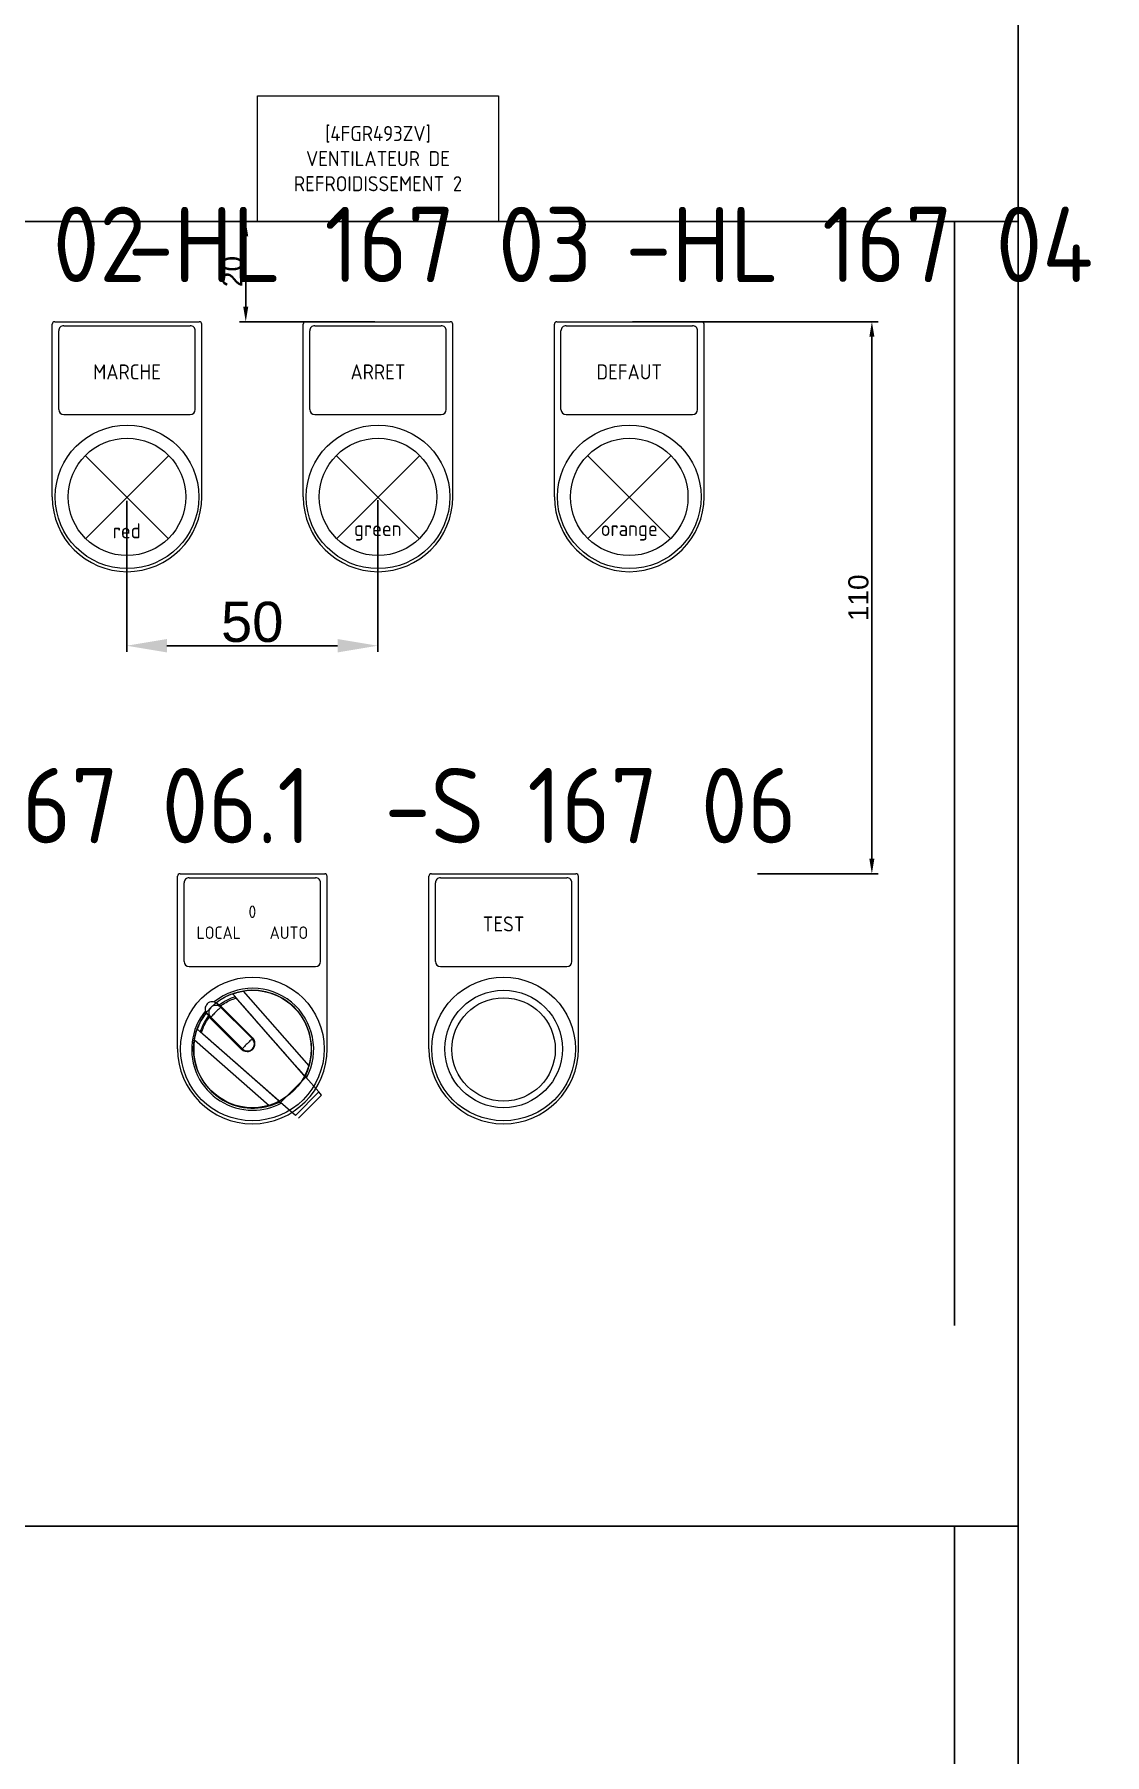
# Model space of a CAD drawing. Header units: millimetres. Extents: x 37984 to 70752, y 14140 to 37584.
# Drawn here: x 39737.2 to 39950.4, y 27093.9 to 27436.7 of the extents above; entities that cross this region are included whole.
import ezdxf
from ezdxf.enums import TextEntityAlignment as Align

# ---------------------------------------------------------------- set-up
doc = ezdxf.new("R2010")
doc.units = ezdxf.units.MM
doc.set_wipeout_variables(frame=1)
doc.layers.add('! NO PLOT !', color=7, linetype='Continuous', true_color=0xff75dd, plot=False)
doc.layers.add('000-PI-Oprema', color=30, linetype='Continuous', lineweight=5)
doc.layers.add('000-PI-ORMAR', color=2, linetype='Continuous')
doc.layers.add('000-PI_TEXT', color=7, linetype='Continuous')
doc.styles.add('PI0', font='isocpeur.ttf', dxfattribs={"width": 0.9})
doc.styles.get("Standard").update_dxf_attribs({"font": 'arial.ttf'})
doc.dimstyles.new('ISO-25', dxfattribs={"dimtxt": 4, "dimasz": 3, "dimexe": 1.25, "dimexo": 0.625, "dimtad": 1, "dimtxsty": 'Standard', "dimcen": 3, "dimadec": 0, "dimazin": 0, "dimtfac": 1, "dimtmove": 0, "dimatfit": 3, "dimfxl": 1, "dimarcsym": 0})
doc.dimstyles.new('ISO-25-lb', dxfattribs={"dimtxt": 8, "dimasz": 8, "dimexe": 1.25, "dimexo": 0.625, "dimtad": 1, "dimtxsty": 'Standard', "dimcen": 5, "dimadec": 0, "dimazin": 0, "dimtfac": 1, "dimtmove": 0, "dimatfit": 3, "dimfxl": 1, "dimarcsym": 0})

# ---------------------------------------------------------------- blocks, each defined once
blk = doc.blocks.new('podloska')
at = {"layer": '000-PI-Oprema'}
for p, q in [((43278.7, 39063.45), (43278.7, 39097.85)), ((43279.2, 39098.35), (43308, 39098.35)), ((43281, 39097.55), (43306.2, 39097.55)), ((43308.5, 39063.45), (43308.5, 39097.85)), ((43280, 39080.85), (43280, 39096.55)), ((43307.2, 39080.85), (43307.2, 39096.55)), ((43281, 39079.85), (43306.2, 39079.85))]:
    blk.add_line(p, q, dxfattribs=at)
blk.add_circle((43293.6, 39063.45), 14.3, dxfattribs=at)
at = {"layer": '000-PI-Oprema', "ltscale": 0.25}
blk.add_circle((43293.6, 39063.45), 11.7, dxfattribs=at)
at = {"layer": '000-PI-Oprema'}
for centre, radius, start, end in [((43279.2, 39097.85), 0.5, 90, 179.9998), ((43281, 39096.55), 1, 90, 180.0001), ((43306.2, 39096.55), 1, 359.9999, 90), ((43308, 39097.85), 0.5, 0.0002, 90), ((43281, 39080.85), 1, 180, 270), ((43306.2, 39080.85), 1, 270, 0), ((43293.6, 39063.45), 14.9, 180, 0)]:
    blk.add_arc(centre, radius, start, end, dxfattribs=at)
blk = doc.blocks.new('*D725')
at = {"layer": '! NO PLOT !', "color": 0, "linetype": 'Continuous', "lineweight": -2, "ltscale": 0.25, "transparency": 16777216}
for p, q in [((39755.63, 27343.73), (39755.63, 27313.6)), ((39805.63, 27343.83), (39805.63, 27313.6)), ((39763.63, 27314.85), (39797.63, 27314.85))]:
    blk.add_line(p, q, dxfattribs=at)
at = {"layer": '! NO PLOT !', "color": 0, "ltscale": 0.25, "transparency": 16777216}
for points in [[(39763.63, 27316.18), (39763.63, 27313.51), (39755.63, 27314.85)], [(39797.63, 27316.18), (39797.63, 27313.51), (39805.63, 27314.85)]]:
    blk.add_solid(points, dxfattribs=at)
at = {"layer": 'Defpoints', "color": 0, "ltscale": 0.25, "transparency": 16777216}
for p in [(39755.63, 27344.35), (39805.63, 27344.45), (39805.63, 27314.85)]:
    blk.add_point(p, dxfattribs=at)
at = {"layer": '! NO PLOT !', "color": 0, "ltscale": 0.25, "transparency": 16777216, "insert": (39780.63, 27319.55), "char_height": 8, "attachment_point": 5}
blk.add_mtext('50', dxfattribs=at)
blk = doc.blocks.new('*D726')
at = {"layer": '! NO PLOT !', "color": 0, "lineweight": -2, "ltscale": 0.25, "transparency": 16777216}
for p, q in [((39856.36, 27379.4), (39905.32, 27379.4)), ((39904.07, 27376.4), (39904.07, 27272.4)), ((39881.28, 27269.4), (39905.32, 27269.4))]:
    blk.add_line(p, q, dxfattribs=at)
at = {"layer": '! NO PLOT !', "color": 0, "ltscale": 0.25, "transparency": 16777216}
for points in [[(39903.57, 27376.4), (39904.57, 27376.4), (39904.07, 27379.4)], [(39903.57, 27272.4), (39904.57, 27272.4), (39904.07, 27269.4)]]:
    blk.add_solid(points, dxfattribs=at)
at = {"layer": 'Defpoints', "color": 0, "ltscale": 0.25, "transparency": 16777216}
for p in [(39855.73, 27379.4), (39880.66, 27269.4), (39904.07, 27269.4)]:
    blk.add_point(p, dxfattribs=at)
at = {"layer": '! NO PLOT !', "color": 0, "ltscale": 0.25, "transparency": 16777216, "insert": (39901.4, 27324.4), "char_height": 4, "attachment_point": 5, "rotation": 90}
blk.add_mtext('110', dxfattribs=at)
blk = doc.blocks.new('*D727')
at = {"layer": '! NO PLOT !', "color": 0, "lineweight": -2, "ltscale": 0.25, "transparency": 16777216}
for p, q in [((39805.06, 27399.4), (39778.09, 27399.4)), ((39779.34, 27382.4), (39779.34, 27396.4)), ((39805.06, 27379.4), (39778.09, 27379.4))]:
    blk.add_line(p, q, dxfattribs=at)
at = {"layer": '! NO PLOT !', "color": 0, "ltscale": 0.25, "transparency": 16777216}
for points in [[(39778.84, 27396.4), (39779.84, 27396.4), (39779.34, 27399.4)], [(39778.84, 27382.4), (39779.84, 27382.4), (39779.34, 27379.4)]]:
    blk.add_solid(points, dxfattribs=at)
at = {"layer": 'Defpoints', "color": 0, "ltscale": 0.25, "transparency": 16777216}
for p in [(39779.34, 27399.4), (39805.68, 27399.4), (39805.68, 27379.4)]:
    blk.add_point(p, dxfattribs=at)
at = {"layer": '! NO PLOT !', "color": 0, "ltscale": 0.25, "transparency": 16777216, "insert": (39776.67, 27389.4), "char_height": 4, "attachment_point": 5, "rotation": 90}
blk.add_mtext('20', dxfattribs=at)

msp = doc.modelspace()

# ---------------------------------------------------------------- wipeouts: each hides what was drawn before it
msp.add_wipeout([(39609.672, 28763.904), (40001.672, 28763.904), (40001.672, 26766.904), (39609.672, 26766.904)]).dxf.layer = '000-PI-ORMAR'

# ---------------------------------------------------------------- next in the draw order: linework, layer by layer
at = {"layer": '! NO PLOT !'}
msp.add_line((39933.184, 28684.154), (39933.184, 26854.154), dxfattribs=at)
at = {"layer": '! NO PLOT !', "ltscale": 0.25}
for p, q in [((39933.184, 27399.404), (39678.184, 27399.404)), ((39920.511, 27399.404), (39920.511, 27179.404)), ((39933.184, 27139.404), (39678.184, 27139.404)), ((39920.511, 27139.404), (39920.511, 26919.404))]:
    msp.add_line(p, q, dxfattribs=at)
at = {"layer": '000-PI-Oprema'}
for p, q in [((39747.361, 27352.727), (39763.907, 27336.181)), ((39764.007, 27352.727), (39747.461, 27336.181)), ((39797.361, 27352.727), (39813.907, 27336.181)), ((39814.007, 27352.727), (39797.461, 27336.181)), ((39847.411, 27352.727), (39863.957, 27336.181)), ((39864.057, 27352.727), (39847.511, 27336.181)), ((39776.735, 27245.491), (39776.738, 27245.492)), ((39776.739, 27245.487), (39776.735, 27245.491)), ((39776.738, 27245.492), (39776.746, 27245.495)), ((39776.751, 27245.473), (39776.739, 27245.487)), ((39776.746, 27245.495), (39776.76, 27245.5)), ((39776.771, 27245.45), (39776.751, 27245.473)), ((39776.76, 27245.5), (39776.781, 27245.507)), ((39776.8, 27245.416), (39776.771, 27245.45)), ((39776.781, 27245.507), (39776.807, 27245.517)), ((39776.838, 27245.373), (39776.8, 27245.416)), ((39776.807, 27245.517), (39776.839, 27245.528)), ((39776.885, 27245.319), (39776.838, 27245.373)), ((39776.839, 27245.528), (39776.877, 27245.541)), ((39776.877, 27245.541), (39776.92, 27245.556)), ((39776.942, 27245.255), (39776.885, 27245.319)), ((39776.92, 27245.556), (39776.969, 27245.573)), ((39777.008, 27245.18), (39776.942, 27245.255)), ((39776.969, 27245.573), (39777.023, 27245.591)), ((39777.023, 27245.591), (39777.081, 27245.61)), ((39777.081, 27245.61), (39777.144, 27245.63)), ((39777.144, 27245.63), (39777.211, 27245.651)), ((39777.211, 27245.651), (39777.28, 27245.673)), ((39777.28, 27245.673), (39777.353, 27245.695)), ((39777.353, 27245.695), (39777.43, 27245.718)), ((39777.43, 27245.718), (39777.511, 27245.741)), ((39777.511, 27245.741), (39777.596, 27245.765)), ((39777.596, 27245.765), (39777.685, 27245.789)), ((39777.685, 27245.789), (39777.778, 27245.814)), ((39777.778, 27245.814), (39777.873, 27245.838)), ((39777.873, 27245.838), (39777.971, 27245.862)), ((39777.971, 27245.862), (39778.072, 27245.886)), ((39778.072, 27245.886), (39778.174, 27245.909)), ((39778.174, 27245.909), (39778.278, 27245.932)), ((39778.278, 27245.932), (39778.383, 27245.953)), ((39778.383, 27245.953), (39778.488, 27245.974)), ((39778.488, 27245.974), (39778.594, 27245.994)), ((39778.594, 27245.994), (39778.699, 27246.013)), ((39778.699, 27246.013), (39778.804, 27246.031)), ((39778.804, 27246.031), (39778.907, 27246.048)), ((39791.999, 27231.129), (39778.907, 27246.048)), ((39773.549, 27243.736), (39773.545, 27243.74)), ((39773.561, 27243.724), (39773.549, 27243.736)), ((39773.582, 27243.704), (39773.561, 27243.724)), ((39773.611, 27243.674), (39773.582, 27243.704)), ((39780.657, 27236.487), (39773.609, 27243.535)), ((39773.649, 27243.636), (39773.611, 27243.674)), ((39773.894, 27243.391), (39773.649, 27243.636)), ((39773.979, 27243.306), (39773.894, 27243.391)), ((39774.073, 27243.212), (39773.979, 27243.306)), ((39781.034, 27236.252), (39774.073, 27243.212)), ((39774.193, 27243.234), (39774.14, 27243.287)), ((39774.22, 27243.206), (39774.193, 27243.234)), ((39774.249, 27243.178), (39774.22, 27243.206)), ((39774.337, 27243.09), (39774.249, 27243.178)), ((39774.337, 27243.09), (39774.596, 27243.274)), ((39780.711, 27236.716), (39774.337, 27243.09)), ((39774.596, 27243.274), (39774.861, 27243.451)), ((39774.861, 27243.451), (39775.132, 27243.619)), ((39775.132, 27243.619), (39775.407, 27243.78)), ((39775.407, 27243.78), (39775.688, 27243.932)), ((39775.688, 27243.932), (39775.973, 27244.076)), ((39775.973, 27244.076), (39776.262, 27244.211)), ((39776.262, 27244.211), (39776.556, 27244.337)), ((39776.556, 27244.337), (39776.854, 27244.455)), ((39776.854, 27244.455), (39777.155, 27244.563)), ((39777.083, 27245.094), (39777.008, 27245.18)), ((39777.168, 27244.997), (39777.083, 27245.094)), ((39777.155, 27244.563), (39777.46, 27244.663)), ((39777.262, 27244.89), (39777.168, 27244.997)), ((39777.276, 27244.872), (39777.248, 27244.904)), ((39791.001, 27229.234), (39777.262, 27244.89)), ((39777.305, 27244.839), (39777.276, 27244.872)), ((39777.335, 27244.806), (39777.305, 27244.839)), ((39777.365, 27244.771), (39777.335, 27244.806)), ((39777.396, 27244.736), (39777.365, 27244.771)), ((39777.428, 27244.7), (39777.396, 27244.736)), ((39777.46, 27244.663), (39777.428, 27244.7)), ((39778.19, 27243.831), (39777.46, 27244.663)), ((39778.92, 27242.999), (39778.19, 27243.831)), ((39779.65, 27242.167), (39778.92, 27242.999)), ((39780.38, 27241.336), (39779.65, 27242.167)), ((39769.636, 27238.325), (39769.647, 27238.357)), ((39769.647, 27238.357), (39769.656, 27238.383)), ((39769.656, 27238.383), (39769.664, 27238.403)), ((39769.664, 27238.403), (39769.669, 27238.418)), ((39769.669, 27238.418), (39769.672, 27238.426)), ((39769.672, 27238.426), (39769.673, 27238.429)), ((39769.677, 27238.425), (39769.673, 27238.429)), ((39769.691, 27238.413), (39769.677, 27238.425)), ((39769.714, 27238.393), (39769.691, 27238.413)), ((39769.747, 27238.364), (39769.714, 27238.393)), ((39769.791, 27238.326), (39769.747, 27238.364)), ((39770.709, 27238.31), (39770.827, 27238.607)), ((39770.827, 27238.607), (39770.953, 27238.901)), ((39770.953, 27238.901), (39771.088, 27239.191)), ((39771.088, 27239.191), (39771.232, 27239.476)), ((39771.232, 27239.476), (39771.384, 27239.756)), ((39771.384, 27239.756), (39771.544, 27240.032)), ((39771.428, 27241.615), (39771.424, 27241.619)), ((39771.44, 27241.603), (39771.428, 27241.615)), ((39771.46, 27241.582), (39771.44, 27241.603)), ((39771.49, 27241.553), (39771.46, 27241.582)), ((39771.528, 27241.515), (39771.49, 27241.553)), ((39771.575, 27241.468), (39771.528, 27241.515)), ((39771.544, 27240.032), (39771.713, 27240.303)), ((39771.631, 27241.411), (39771.575, 27241.468)), ((39779.137, 27234.047), (39771.629, 27241.555)), ((39771.697, 27241.345), (39771.631, 27241.411)), ((39771.773, 27241.27), (39771.697, 27241.345)), ((39771.713, 27240.303), (39771.89, 27240.568)), ((39771.858, 27241.185), (39771.773, 27241.27)), ((39771.952, 27241.091), (39771.858, 27241.185)), ((39771.958, 27240.944), (39771.877, 27241.024)), ((39771.89, 27240.568), (39772.074, 27240.827)), ((39778.912, 27234.13), (39771.952, 27241.091)), ((39771.986, 27240.915), (39771.958, 27240.944)), ((39772.074, 27240.827), (39771.986, 27240.915)), ((39778.448, 27234.453), (39772.074, 27240.827)), ((39781.109, 27240.504), (39780.38, 27241.336)), ((39781.839, 27239.673), (39781.109, 27240.504)), ((39782.568, 27238.842), (39781.839, 27239.673)), ((39783.298, 27238.01), (39782.568, 27238.842)), ((39769.116, 27236.257), (39769.133, 27236.36)), ((39784.034, 27223.165), (39769.116, 27236.257)), ((39769.133, 27236.36), (39769.151, 27236.464)), ((39769.151, 27236.464), (39769.169, 27236.57)), ((39769.169, 27236.57), (39769.189, 27236.675)), ((39769.189, 27236.675), (39769.21, 27236.781)), ((39769.21, 27236.781), (39769.232, 27236.886)), ((39769.232, 27236.886), (39769.255, 27236.99)), ((39769.255, 27236.99), (39769.278, 27237.092)), ((39769.278, 27237.092), (39769.302, 27237.192)), ((39769.302, 27237.192), (39769.326, 27237.291)), ((39769.326, 27237.291), (39769.35, 27237.386)), ((39769.35, 27237.386), (39769.375, 27237.478)), ((39769.375, 27237.478), (39769.399, 27237.567)), ((39769.399, 27237.567), (39769.423, 27237.653)), ((39769.423, 27237.653), (39769.446, 27237.734)), ((39769.446, 27237.734), (39769.469, 27237.811)), ((39769.469, 27237.811), (39769.491, 27237.883)), ((39769.491, 27237.883), (39769.512, 27237.953)), ((39769.512, 27237.953), (39769.534, 27238.02)), ((39769.534, 27238.02), (39769.554, 27238.082)), ((39769.554, 27238.082), (39769.573, 27238.141)), ((39769.573, 27238.141), (39769.591, 27238.195)), ((39769.591, 27238.195), (39769.608, 27238.244)), ((39769.608, 27238.244), (39769.623, 27238.287)), ((39769.623, 27238.287), (39769.636, 27238.325)), ((39769.844, 27238.278), (39769.791, 27238.326)), ((39769.909, 27238.222), (39769.844, 27238.278)), ((39769.984, 27238.156), (39769.909, 27238.222)), ((39770.07, 27238.081), (39769.984, 27238.156)), ((39770.166, 27237.996), (39770.07, 27238.081)), ((39770.274, 27237.902), (39770.166, 27237.996)), ((39770.292, 27237.888), (39770.26, 27237.916)), ((39785.93, 27224.163), (39770.274, 27237.902)), ((39770.324, 27237.859), (39770.292, 27237.888)), ((39770.358, 27237.829), (39770.324, 27237.859)), ((39770.393, 27237.799), (39770.358, 27237.829)), ((39770.428, 27237.768), (39770.393, 27237.799)), ((39770.464, 27237.736), (39770.428, 27237.768)), ((39770.501, 27237.704), (39770.464, 27237.736)), ((39770.501, 27237.704), (39770.601, 27238.009)), ((39771.333, 27236.974), (39770.501, 27237.704)), ((39770.601, 27238.009), (39770.709, 27238.31)), ((39772.165, 27236.244), (39771.333, 27236.974)), ((39772.997, 27235.514), (39772.165, 27236.244)), ((39773.828, 27234.784), (39772.997, 27235.514)), ((39781.117, 27236.027), (39780.657, 27236.487)), ((39780.76, 27236.664), (39780.711, 27236.716)), ((39780.807, 27236.61), (39780.76, 27236.664)), ((39780.852, 27236.554), (39780.807, 27236.61)), ((39780.894, 27236.496), (39780.852, 27236.554)), ((39780.934, 27236.436), (39780.894, 27236.496)), ((39780.971, 27236.374), (39780.934, 27236.436)), ((39781.005, 27236.311), (39780.971, 27236.374)), ((39781.036, 27236.246), (39781.005, 27236.311)), ((39781.005, 27234.858), (39781.036, 27234.923)), ((39781.064, 27236.18), (39781.036, 27236.246)), ((39781.036, 27234.923), (39781.064, 27234.989)), ((39781.089, 27236.113), (39781.064, 27236.18)), ((39781.064, 27234.989), (39781.089, 27235.056)), ((39781.112, 27236.045), (39781.089, 27236.113)), ((39781.089, 27235.056), (39781.112, 27235.125)), ((39781.131, 27235.976), (39781.112, 27236.045)), ((39781.112, 27235.125), (39781.131, 27235.194)), ((39781.147, 27235.906), (39781.131, 27235.976)), ((39781.131, 27235.194), (39781.147, 27235.264)), ((39781.159, 27235.835), (39781.147, 27235.906)), ((39781.147, 27235.264), (39781.16, 27235.334)), ((39781.169, 27235.764), (39781.159, 27235.835)), ((39781.16, 27235.334), (39781.169, 27235.406)), ((39781.176, 27235.692), (39781.169, 27235.764)), ((39781.169, 27235.406), (39781.176, 27235.477)), ((39781.179, 27235.621), (39781.176, 27235.692)), ((39781.176, 27235.477), (39781.179, 27235.549)), ((39781.179, 27235.549), (39781.179, 27235.621)), ((39784.756, 27236.348), (39783.298, 27238.01)), ((39785.485, 27235.518), (39784.756, 27236.348)), ((39786.214, 27234.687), (39785.485, 27235.518)), ((39774.66, 27234.054), (39773.828, 27234.784)), ((39775.491, 27233.325), (39774.66, 27234.054)), ((39776.322, 27232.595), (39775.491, 27233.325)), ((39777.153, 27231.866), (39776.322, 27232.595)), ((39778.815, 27230.408), (39777.153, 27231.866)), ((39778.5, 27234.404), (39778.448, 27234.453)), ((39778.554, 27234.356), (39778.5, 27234.404)), ((39778.61, 27234.312), (39778.554, 27234.356)), ((39778.668, 27234.269), (39778.61, 27234.312)), ((39778.728, 27234.23), (39778.668, 27234.269)), ((39778.79, 27234.193), (39778.728, 27234.23)), ((39778.853, 27234.159), (39778.79, 27234.193)), ((39778.917, 27234.128), (39778.853, 27234.159)), ((39778.984, 27234.1), (39778.917, 27234.128)), ((39779.051, 27234.074), (39778.984, 27234.1)), ((39779.119, 27234.052), (39779.051, 27234.074)), ((39779.188, 27234.033), (39779.119, 27234.052)), ((39779.258, 27234.017), (39779.188, 27234.033)), ((39779.329, 27234.004), (39779.258, 27234.017)), ((39779.4, 27233.995), (39779.329, 27234.004)), ((39779.472, 27233.988), (39779.4, 27233.995)), ((39779.543, 27233.985), (39779.472, 27233.988)), ((39779.615, 27233.985), (39779.543, 27233.985)), ((39779.615, 27233.985), (39779.687, 27233.988)), ((39779.687, 27233.988), (39779.758, 27233.995)), ((39779.758, 27233.995), (39779.829, 27234.004)), ((39779.829, 27234.004), (39779.9, 27234.017)), ((39779.9, 27234.017), (39779.97, 27234.033)), ((39779.97, 27234.033), (39780.039, 27234.052)), ((39780.039, 27234.052), (39780.108, 27234.074)), ((39780.108, 27234.074), (39780.175, 27234.1)), ((39780.175, 27234.1), (39780.241, 27234.128)), ((39780.241, 27234.128), (39780.306, 27234.159)), ((39780.306, 27234.159), (39780.369, 27234.193)), ((39780.369, 27234.193), (39780.43, 27234.23)), ((39780.43, 27234.23), (39780.49, 27234.269)), ((39780.49, 27234.269), (39780.548, 27234.312)), ((39780.548, 27234.312), (39780.605, 27234.356)), ((39780.605, 27234.356), (39780.659, 27234.404)), ((39780.659, 27234.404), (39780.711, 27234.453)), ((39780.711, 27234.453), (39780.76, 27234.505)), ((39780.76, 27234.505), (39780.807, 27234.559)), ((39780.807, 27234.559), (39780.852, 27234.615)), ((39780.852, 27234.615), (39780.894, 27234.673)), ((39780.894, 27234.673), (39780.934, 27234.733)), ((39780.934, 27234.733), (39780.971, 27234.795)), ((39780.971, 27234.795), (39781.005, 27234.858)), ((39786.943, 27233.856), (39786.214, 27234.687)), ((39787.672, 27233.026), (39786.943, 27233.856)), ((39789.129, 27231.365), (39787.672, 27233.026)), ((39779.646, 27229.678), (39778.815, 27230.408)), ((39780.477, 27228.949), (39779.646, 27229.678)), ((39781.308, 27228.221), (39780.477, 27228.949)), ((39782.138, 27227.492), (39781.308, 27228.221)), ((39786.289, 27223.849), (39791.314, 27228.875)), ((39786.293, 27223.844), (39791.32, 27228.871)), ((39789.858, 27230.535), (39789.129, 27231.365)), ((39791.314, 27228.875), (39789.858, 27230.535)), ((39790.174, 27230.175), (39790.175, 27230.176)), ((39791, 27229.233), (39791.001, 27229.234)), ((39791.32, 27228.871), (39791.001, 27229.234)), ((39793.893, 27225.939), (39791.32, 27228.871)), ((39791.334, 27229.166), (39791.337, 27229.229)), ((39791.336, 27229.103), (39791.334, 27229.166)), ((39791.344, 27229.042), (39791.336, 27229.103)), ((39791.337, 27229.229), (39791.345, 27229.294)), ((39791.357, 27228.981), (39791.344, 27229.042)), ((39791.345, 27229.294), (39791.358, 27229.359)), ((39791.375, 27228.922), (39791.357, 27228.981)), ((39791.358, 27229.359), (39791.375, 27229.426)), ((39791.375, 27229.426), (39791.396, 27229.495)), ((39791.398, 27228.863), (39791.375, 27228.922)), ((39791.396, 27229.495), (39791.422, 27229.565)), ((39791.427, 27228.803), (39791.398, 27228.863)), ((39791.422, 27229.565), (39791.45, 27229.638)), ((39791.461, 27228.744), (39791.427, 27228.803)), ((39791.45, 27229.638), (39791.482, 27229.713)), ((39791.499, 27228.684), (39791.461, 27228.744)), ((39791.482, 27229.713), (39791.556, 27229.883)), ((39791.543, 27228.624), (39791.499, 27228.684)), ((39791.591, 27228.564), (39791.543, 27228.624)), ((39791.556, 27229.883), (39791.632, 27230.07)), ((39791.643, 27228.503), (39791.591, 27228.564)), ((39791.632, 27230.07), (39791.71, 27230.27)), ((39791.71, 27230.27), (39791.788, 27230.48)), ((39791.788, 27230.48), (39791.863, 27230.696)), ((39791.863, 27230.696), (39791.934, 27230.914)), ((39791.934, 27230.914), (39791.999, 27231.129)), ((39784.629, 27225.306), (39782.138, 27227.492)), ((39786.289, 27223.849), (39784.629, 27225.306)), ((39784.988, 27224.989), (39784.989, 27224.99)), ((39789.225, 27221.271), (39793.893, 27225.939)), ((39789.848, 27220.724), (39794.44, 27225.316)), ((39794.44, 27225.316), (39793.893, 27225.939)), ((39784.034, 27223.165), (39784.171, 27223.206)), ((39784.171, 27223.206), (39784.309, 27223.249)), ((39784.309, 27223.249), (39784.448, 27223.295)), ((39784.448, 27223.295), (39784.586, 27223.342)), ((39784.586, 27223.342), (39784.722, 27223.39)), ((39784.722, 27223.39), (39784.856, 27223.439)), ((39784.856, 27223.439), (39784.986, 27223.489)), ((39784.986, 27223.489), (39785.111, 27223.539)), ((39785.111, 27223.539), (39785.231, 27223.588)), ((39785.231, 27223.588), (39785.345, 27223.636)), ((39785.345, 27223.636), (39785.451, 27223.682)), ((39785.451, 27223.682), (39785.525, 27223.713)), ((39785.525, 27223.713), (39785.598, 27223.742)), ((39785.598, 27223.742), (39785.669, 27223.767)), ((39785.669, 27223.767), (39785.738, 27223.789)), ((39785.738, 27223.789), (39785.806, 27223.806)), ((39785.806, 27223.806), (39785.871, 27223.819)), ((39785.871, 27223.819), (39785.935, 27223.827)), ((39785.93, 27224.163), (39785.931, 27224.164)), ((39786.293, 27223.844), (39785.93, 27224.163)), ((39785.935, 27223.827), (39785.998, 27223.83)), ((39786.06, 27223.827), (39785.998, 27223.83)), ((39786.122, 27223.82), (39786.06, 27223.827)), ((39786.183, 27223.807), (39786.122, 27223.82)), ((39786.243, 27223.789), (39786.183, 27223.807)), ((39786.302, 27223.765), (39786.243, 27223.789)), ((39789.225, 27221.271), (39786.293, 27223.844)), ((39786.361, 27223.737), (39786.302, 27223.765)), ((39786.42, 27223.703), (39786.361, 27223.737)), ((39786.479, 27223.664), (39786.42, 27223.703)), ((39786.539, 27223.621), (39786.479, 27223.664)), ((39786.6, 27223.573), (39786.539, 27223.621)), ((39786.661, 27223.521), (39786.6, 27223.573))]:
    msp.add_line(p, q, dxfattribs=at)
msp.add_lwpolyline([(39781.684, 27424.404), (39829.684, 27424.404), (39829.684, 27399.404), (39781.684, 27399.404)], close=True, dxfattribs=at)
for points in [[(39773.131, 27243.849), (39772.882, 27243.911), (39772.623, 27243.924), (39772.363, 27243.887), (39772.111, 27243.8), (39771.877, 27243.668), (39771.669, 27243.495), (39771.496, 27243.287), (39771.364, 27243.053), (39771.277, 27242.801), (39771.24, 27242.541), (39771.252, 27242.281), (39771.315, 27242.033)], [(39771.315, 27242.033), (39771.447, 27241.778), (39771.629, 27241.555)], [(39774.375, 27242.769), (39774.163, 27242.942), (39773.922, 27243.071), (39773.66, 27243.15), (39773.387, 27243.177), (39773.114, 27243.15), (39772.852, 27243.07), (39772.61, 27242.94), (39772.398, 27242.766), (39772.224, 27242.554), (39772.094, 27242.312), (39772.014, 27242.05), (39771.987, 27241.777), (39772.013, 27241.504), (39772.093, 27241.242), (39772.221, 27241.001), (39772.395, 27240.789)], [(39774.375, 27242.769), (39774.344, 27242.761), (39774.277, 27242.716), (39774.175, 27242.635), (39774.043, 27242.52), (39773.886, 27242.378), (39773.71, 27242.212), (39773.52, 27242.03), (39773.326, 27241.838), (39773.134, 27241.643), (39772.952, 27241.454), (39772.786, 27241.278), (39772.643, 27241.12), (39772.529, 27240.988), (39772.448, 27240.887), (39772.403, 27240.819), (39772.395, 27240.789)], [(39773.609, 27243.535), (39773.386, 27243.716), (39773.131, 27243.849)], [(39780.657, 27236.487), (39780.627, 27236.479), (39780.559, 27236.434), (39780.458, 27236.352), (39780.326, 27236.238), (39780.168, 27236.096), (39779.992, 27235.93), (39779.803, 27235.747), (39779.608, 27235.555), (39779.416, 27235.361), (39779.234, 27235.172), (39779.068, 27234.996), (39778.926, 27234.838), (39778.811, 27234.706), (39778.73, 27234.605), (39778.685, 27234.537), (39778.677, 27234.507)], [(39778.677, 27234.507), (39778.889, 27234.333), (39779.131, 27234.204), (39779.393, 27234.125), (39779.666, 27234.098), (39779.939, 27234.125), (39780.201, 27234.205), (39780.443, 27234.334), (39780.655, 27234.509), (39780.829, 27234.721), (39780.959, 27234.963), (39781.039, 27235.225), (39781.066, 27235.498), (39781.039, 27235.771), (39780.96, 27236.033), (39780.831, 27236.275), (39780.657, 27236.487)]]:
    msp.add_lwpolyline(points, dxfattribs=at)
msp.add_circle((39830.709, 27234.404), 10.3, dxfattribs=at)
for centre, radius, start, end in [((39780.725, 27234.439), 12.15, 332.06339, 129.08147), ((39780.725, 27234.439), 11.75, 109.84984, 128.23046), ((39780.725, 27234.439), 11.75, 343.63927, 98.89794), ((39780.725, 27234.439), 12.15, 140.91853, 270), ((39780.725, 27234.439), 11.01, 126.64371, 127.16937), ((39780.711, 27234.453), 11.01, 108.33018, 126.64371), ((39780.725, 27234.439), 11.01, 108.33018, 108.33753), ((39780.725, 27234.439), 11.75, 142.33437, 160.15016), ((39780.711, 27234.453), 11.01, 143.35629, 161.66982), ((39780.725, 27234.439), 11.75, 141.76954, 142.33437), ((39780.725, 27234.439), 11.01, 142.83063, 143.35629), ((39780.725, 27234.439), 11.75, 171.10206, 286.36073), ((39780.725, 27234.439), 11.01, 161.66247, 161.66982), ((39780.725, 27234.439), 12.15, 270, 297.93658)]:
    msp.add_arc(centre, radius, start, end, dxfattribs=at)

# ---------------------------------------------------------------- next in the draw order: block references
for p in [(-3537.912, -11718.947), (-3487.912, -11718.947), (-3437.862, -11718.947), (-3512.937, -11828.947), (-3462.887, -11828.947)]:
    msp.add_blockref('podloska', p, dxfattribs=at)

# ---------------------------------------------------------------- next in the draw order: texts
at = {"layer": '! NO PLOT !', "char_height": 3, "width": 27.82747, "attachment_point": 5, "style": 'PI0'}
for s, insert in [('{\\fISOCPEUR|b0|i0|c238|p34;red}', (39755.634, 27337.75)), ('{\\fISOCPEUR|b0|i0|c238|p34;green}', (39805.634, 27337.75)), ('{\\fISOCPEUR|b0|i0|c238|p34;orange}', (39855.734, 27337.75))]:
    msp.add_mtext(s, dxfattribs=dict(at, insert=insert))
at = {"layer": '000-PI_TEXT', "style": 'PI0', "width": 0.9}
for s, p in [('-HL 167 02', (39713.279, 27394.824)), ('-HL 167 03', (39802.087, 27394.824)), ('-HL 167 04', (39901.564, 27394.824)), ('-S 167 06.1', (39745.97, 27282.992)), ('-S 167 06', (39848.019, 27282.992))]:
    msp.add_text(s, height=15, dxfattribs=at).set_placement(p, align=Align.MIDDLE)
at = {"layer": '000-PI_TEXT', "linetype": 'Continuous', "insert": (39781.684, 27411.904), "char_height": 3, "width": 48, "attachment_point": 4, "style": 'PI0'}
msp.add_mtext('\\pxqc;{\\fISOCPEUR|b0|i0|c238|p34;[4FGR493ZV]\\PVENTILATEUR DE REFROIDISSEMENT 2}', dxfattribs=at)
at = {"layer": '000-PI_TEXT', "attachment_point": 5, "style": 'PI0'}
for s, insert, char_height, width in [('{\\fISOCPEUR|b0|i0|c238|p34;MARCHE}', (39755.684, 27369.404), 3, 27.82747), ('{\\fISOCPEUR|b0|i0|c238|p34;ARRET}', (39805.684, 27369.404), 3, 27.82747), ('{\\fISOCPEUR|b0|i0|c238|p34;DEFAUT}', (39855.734, 27369.404), 3, 27.82747), ('{\\fISOCPEUR|b0|i0|c238|p34;0}\\PLOCAL    {\\fISOCPEUR|b0|i0|c238|p34;AUTO}', (39780.659, 27259.754), 2.5, 24.5), ('{\\fISOCPEUR|b0|i0|c238|p34;TEST}', (39830.709, 27259.404), 3, 24.5)]:
    msp.add_mtext(s, dxfattribs=dict(at, insert=insert, char_height=char_height, width=width))

# ---------------------------------------------------------------- next in the draw order: dimensions: what is measured, and where the dimension line sits
at = {"layer": '! NO PLOT !', "ltscale": 0.25}
for base, p1, p2, picture, middle in [((39779.336, 27399.404), (39805.684, 27379.404), (39805.684, 27399.404), '*D727', (39776.669, 27389.404)), ((39904.071, 27269.404), (39855.734, 27379.404), (39880.659, 27269.404), '*D726', (39901.404, 27324.404))]:
    dim = msp.add_linear_dim(base=base, p1=p1, p2=p2, angle=90, dimstyle='ISO-25', dxfattribs=at)
    dim.commit()
    dim.dimension.update_dxf_attribs({"geometry": picture, "text_midpoint": middle})
dim = msp.add_linear_dim(base=(39805.634, 27314.845), p1=(39755.634, 27344.354), p2=(39805.634, 27344.454), dimstyle='ISO-25-lb', dxfattribs=at)
dim.commit()
dim.dimension.update_dxf_attribs({"geometry": '*D725', "text_midpoint": (39780.634, 27319.555)})

doc.saveas('drawing.dxf')
